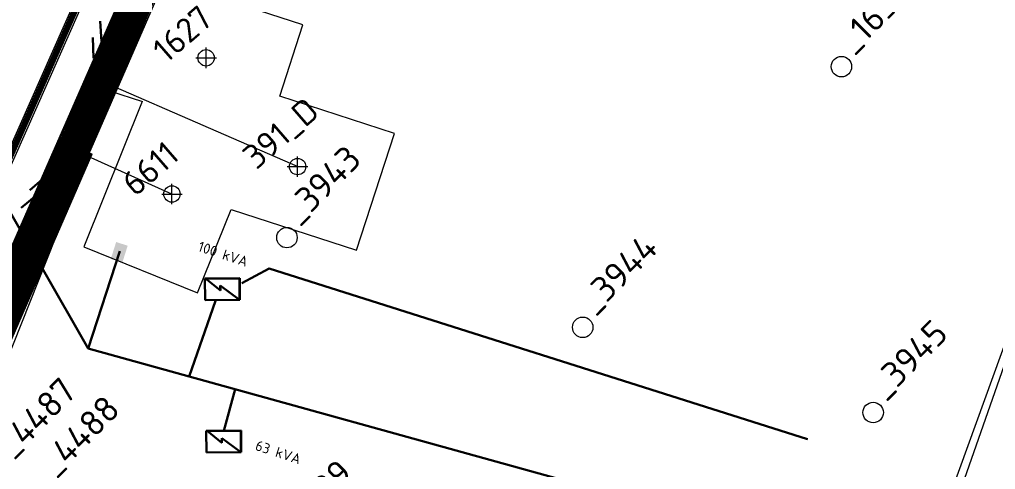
# Model space of a CAD drawing. Header units: millimetres. Extents: x 519 to 9564855, y -810 to 5021775.
# Drawn here: x 9533061.2 to 9533538.3, y 4999003.1 to 4999222.8 of the extents above; entities that cross this region are included whole.
import ezdxf

# ---------------------------------------------------------------- set-up
doc = ezdxf.new("R2010")
doc.units = ezdxf.units.MM
doc.header["$LTSCALE"] = 2
doc.header["$MEASUREMENT"] = 0
doc.header["$PDMODE"] = 2
doc.header["$PDSIZE"] = 5
for name, color, linetype in [('164 скв. на 2011 год (измененные)', 121, 'Continuous'), ('OilColl&Flowlines', 3, 'Continuous'), ('OLD WELLS(dr.bfr2000)', 24, 'Continuous'), ('ROAD_GROUND', 9, 'Continuous')]:
    doc.layers.add(name, color=color, linetype=linetype)
for name, color, linetype, lineweight in [('PPLINE_GAS', 4, 'GAS_LINE', 30), ('SteamInjInfrastructure', 25, 'Continuous', 100), ('Нефтепровод Fiberclass', 14, 'g5_122_n', 30), ('Скважины на 2022 год', 60, 'Continuous', 13), ('Скважины на 2023 год', 201, 'Continuous', 20), ('Электро', 1, 'Continuous', 30), ('Электроснаб', 1, 'Continuous', 18), ('Электроснабжене', 1, 'Continuous', 18)]:
    doc.layers.add(name, color=color, linetype=linetype, lineweight=lineweight)
doc.styles.add('92051501$0$STANDARD', font='simplex.shx')
doc.styles.add('Elect', font='isocpeur.ttf')
doc.styles.add('GeoApp', font='', dxfattribs={"height": 1})
doc.styles.get("Standard").update_dxf_attribs({"font": 'isocpeur.ttf', "width": 0.5})
doc.styles.get('GeoApp').set_extended_font_data('D431', italic=True)
doc.linetypes.add('g5_122_n', pattern='A,1,-1,1.5,-0.3,["Н",GeoApp,S=1,R=0,X=0,Y=-0.5],-1.5,1.5,-1,4,-1,4,-1,3', length=20.8)
doc.linetypes.add('GAS_LINE', pattern='A,0.5,-0.2,["G",92051501$0$STANDARD,S=0.1,R=0,X=-0.1,Y=-0.05],-0.05', length=0.75)
doc.linetypes.add('STM_LINE', pattern='A,0.5,-0.2,["S",92051501$0$STANDARD,S=0.1,R=0,X=-0.1,Y=-0.05],-0.05', length=0.75)

msp = doc.modelspace()

# ---------------------------------------------------------------- hatches: boundary and pattern name
at = {"layer": 'Электро'}
msp.add_hatch(color=256, dxfattribs=at).paths.add_polyline_path([(9533105.80713, 4999105.94256), (9533111.43925, 4999104.1468), (9533114.05722, 4999112.35765), (9533108.4251, 4999114.15342)])
msp.add_hatch(color=256, dxfattribs=at).paths.add_polyline_path([(9533105.80713, 4999105.94256), (9533111.43925, 4999104.1468), (9533114.05722, 4999112.35765), (9533108.4251, 4999114.15342)])
at = {"layer": 'Электро', "ltscale": 80}
msp.add_hatch(color=256, dxfattribs=at).paths.add_polyline_path([(9533105.80713, 4999105.94256), (9533111.43925, 4999104.1468), (9533114.05722, 4999112.35765), (9533108.4251, 4999114.15342)])
at = {"layer": 'Электроснаб', "linetype": 'ByBlock', "lineweight": 0}
msp.add_hatch(color=1, dxfattribs=at).paths.add_polyline_path([(9533105.80713, 4999105.94256), (9533111.43925, 4999104.1468), (9533114.05722, 4999112.35765), (9533108.4251, 4999114.15342)])
msp.add_hatch(color=1, dxfattribs=at).paths.add_polyline_path([(9533105.80713, 4999105.94256), (9533111.43925, 4999104.1468), (9533114.05722, 4999112.35765), (9533108.4251, 4999114.15342)])
at = {"layer": 'Электроснаб', "linetype": 'ByBlock', "lineweight": 0, "ltscale": 80}
msp.add_hatch(color=1, dxfattribs=at).paths.add_polyline_path([(9533105.80713, 4999105.94256), (9533111.43925, 4999104.1468), (9533114.05722, 4999112.35765), (9533108.4251, 4999114.15342)])
at = {"layer": 'Электроснабжене', "linetype": 'ByBlock', "lineweight": 0}
msp.add_hatch(color=1, dxfattribs=at).paths.add_polyline_path([(9533105.80713, 4999105.94256), (9533111.43925, 4999104.1468), (9533114.05722, 4999112.35765), (9533108.4251, 4999114.15342)])
msp.add_hatch(color=1, dxfattribs=at).paths.add_polyline_path([(9533105.80713, 4999105.94256), (9533111.43925, 4999104.1468), (9533114.05722, 4999112.35765), (9533108.4251, 4999114.15342)])
at = {"layer": 'Электроснабжене', "linetype": 'ByBlock', "lineweight": 0, "ltscale": 80}
msp.add_hatch(color=1, dxfattribs=at).paths.add_polyline_path([(9533105.80713, 4999105.94256), (9533111.43925, 4999104.1468), (9533114.05722, 4999112.35765), (9533108.4251, 4999114.15342)])

# ---------------------------------------------------------------- linework, layer by layer
at = {"layer": '164 скв. на 2011 год (измененные)', "color": 0, "linetype": 'ByBlock', "lineweight": 0, "elevation": 0.00005}
msp.add_lwpolyline([(9533121.18224, 4999182.72694), (9533121.18224, 4999182.72694), (9533092.53797, 4999111.87201), (9533148.16791, 4999089.32932), (9533164.59861, 4999130.04031)], dxfattribs=at)
at = {"layer": '164 скв. на 2011 год (измененные)', "color": 0, "linetype": 'ByBlock', "lineweight": 0}
msp.add_circle((9533135.7, 4999137.6), 4, dxfattribs=at)
msp.add_point((9533135.7, 4999137.6), dxfattribs=at)
at = {"layer": 'OilColl&Flowlines', "linetype": 'ByBlock', "lineweight": 0, "ltscale": 200}
for p, q in [((9533197.32645, 4999150.90857, 0), (9533104.5311, 4999191.21644)), ((9533135.7, 4999137.6), (9533089.7459, 4999158.14402))]:
    msp.add_line(p, q, dxfattribs=at)
at = {"layer": 'OilColl&Flowlines', "lineweight": 0}
for points in [[(9533000, 4999030.09132), (9533615.18224, 5000421.08812), (9534303.88294, 5001901.26817), (9534304.3202, 5002003.60385), (9532251.82783, 5009271.49641)], [(9533000, 4998957.39494), (9533338.537, 4999714.655), (9533512.837, 4999654.755), (9533515.237, 4999660.255), (9533521.037, 4999675.255)]]:
    msp.add_lwpolyline(points, dxfattribs=at)
at = {"layer": 'OLD WELLS(dr.bfr2000)', "lineweight": 0}
for centre in [(9533463, 4999199.8), (9533191.9, 4999116.3), (9533336.5, 4999072.5), (9533478.5, 4999030.9)]:
    msp.add_circle(centre, 5, dxfattribs=at)
at = {"layer": 'PPLINE_GAS', "lineweight": 0, "ltscale": 25}
msp.add_line((9533561.77422, 4999117.0199), (9533489.61515, 4998917.1775), dxfattribs=at)
at = {"layer": 'ROAD_GROUND', "lineweight": 0, "const_width": 3}
msp.add_lwpolyline([(9533000, 4999028.31959), (9533190.05766, 4999456.55627)], dxfattribs=at)
at = {"layer": 'ROAD_GROUND', "lineweight": 0}
for points in [[(9533000, 4999033.24986), (9533188.22961, 4999457.36759)], [(9533000, 4999023.38933), (9533191.92111, 4999455.82473)]]:
    msp.add_lwpolyline(points, dxfattribs=at)
at = {"layer": 'ROAD_GROUND', "lineweight": 0, "flags": 128}
for points in [[(9533203.63831, 4999449.76308), (9533081.534, 4999162.191)], [(9533215.24155, 4999432.64705), (9533094.876, 4999156.92)], [(9533081.77597, 4999162.76087), (9533000, 4998990.23906)], [(9533095.0715, 4999157.36784), (9533045.72865, 4999033.50374), (9533020.512, 4998978.95), (9533000, 4998935.54598)]]:
    msp.add_lwpolyline(points, dxfattribs=at)
for points, const_width in [([(9533207.90971, 4999435.84769), (9533087.54416, 4999160.12064)], 15), ([(9533088.78975, 4999160.79068), (9533033.48443, 4999033.6695), (9533005.93242, 4998975.63791), (9533000, 4998962.51279)], 18)]:
    msp.add_lwpolyline(points, dxfattribs=dict(at, const_width=const_width))
at = {"layer": 'SteamInjInfrastructure', "color": 6, "linetype": 'STM_LINE', "lineweight": 0, "ltscale": 15}
for p, q in [((9533565.11226, 4999118.53206, 0), (9533501.76066, 4998937.86438, 0)), ((9533565.14, 4999118.694), (9533501.795, 4998938.024))]:
    msp.add_line(p, q, dxfattribs=at)
at = {"layer": 'Нефтепровод Fiberclass', "ltscale": 2, "elevation": -26.0097}
msp.add_lwpolyline([(9532777.0023, 4998403.7692), (9532848.1063, 4998599.837), (9532866.1801, 4998628.1299), (9532882.2209, 4998695.2869), (9533029.7421, 4999025.9638), (9533039.479, 4999028.0106), (9533196.2113, 4999395.7517)], dxfattribs=at)
at = {"layer": 'Скважины на 2022 год', "color": 0, "lineweight": 0}
msp.add_lwpolyline([(9533164.59861, 4999130.04031), (9533225.88693, 4999110.12653), (9533244.42795, 4999167.18992), (9533188.39072, 4999185.39752)], dxfattribs=at)
at = {"layer": 'Скважины на 2022 год', "color": 0, "lineweight": 0, "ltscale": 50}
msp.add_circle((9533197.1, 4999151), 4, dxfattribs=at)
at = {"layer": 'Скважины на 2022 год', "color": 0, "lineweight": 0}
msp.add_point((9533197.1, 4999151), dxfattribs=at)
at = {"layer": 'Скважины на 2023 год', "color": 0, "linetype": 'ByBlock', "lineweight": 0}
msp.add_lwpolyline([(9533188.39072, 4999185.39752), (9533199.72795, 4999220.28992), (9533123.64343, 4999245.01128), (9533105.10241, 4999187.94789), (9533121.24007, 4999182.70817)], dxfattribs=at)
msp.add_circle((9533152.4, 4999204.1), 4, dxfattribs=at)
msp.add_point((9533152.4, 4999204.1), dxfattribs=at)
at = {"layer": 'Электро'}
for p, q in [((9533523.11914, 5000171.2866), (9533000.18214, 4998981.52538)), ((9533101.30127, 4999212.04037), (9533100.63803, 4999222.06751)), ((9533108.42882, 4999218.4848), (9533101.30127, 4999212.04037)), ((9533096.9476, 4999214.04247), (9533097.27625, 4999203.89142)), ((9533094.81258, 4999062.18854, 0), (9533011.66957, 4999206.69298, 0)), ((9533097.27625, 4999203.89142), (9533104.96752, 4999210.35439)), ((9533073.52814, 4999145.81048), (9533066.17145, 4999139.47143)), ((9533073.75728, 4999145.70511), (9533074.19138, 4999135.78334)), ((9533070.40142, 4999137.80399), (9533061.93555, 4999130.8639)), ((9533070.06684, 4999137.68007), (9533070.16636, 4999127.63439)), ((9533094.81258, 4999062.18854, 0), (9533110.26343, 4999109.74136, 0)), ((9533094.81258, 4999062.18854, 0), (9533110.26343, 4999109.74136, 0)), ((9533094.81258, 4999062.18854, 0), (9533110.26343, 4999109.74136, 0)), ((9533183.25884, 4999101.19451, -0.00006), (9533169.87042, 4999093.99062, -0.00006)), ((9533183.25884, 4999101.19451, 0), (9533446.35265, 4999017.87652, 0)), ((9533151.79284, 4999096.41152, 0), (9533168.84127, 4999096.51585, 0)), ((9533151.85754, 4999085.83916, 0), (9533151.79284, 4999096.41152, 0)), ((9533168.74401, 4999096.4174, 0), (9533152.14842, 4999096.31584, 0)), ((9533152.14842, 4999096.31584, 0), (9533159.36019, 4999090.4886, 0)), ((9533159.36019, 4999090.4886, 0), (9533159.34566, 4999092.86384, 0)), ((9533159.34566, 4999092.86384, 0), (9533168.67032, 4999085.97494, 0)), ((9533168.67032, 4999085.97494, 0), (9533168.74401, 4999096.4174, 0)), ((9533168.84127, 4999096.51585, 0), (9533168.90597, 4999085.9435, 0)), ((9533144.15046, 4999048.5332, 0), (9533157.02041, 4999085.46595, 0)), ((9533168.90597, 4999085.9435, 0), (9533151.85754, 4999085.83916, 0)), ((9533427.08544, 4998970.22475, 0), (9533094.81258, 4999062.18854, 0)), ((9533160.99742, 4999022.02164, 0), (9533166.61429, 4999042.31585, 0)), ((9533152.47321, 4999021.96947, 0), (9533169.52164, 4999022.07381, 0)), ((9533152.53791, 4999011.39712, 0), (9533152.47321, 4999021.96947, 0)), ((9533169.42438, 4999021.97536, 0), (9533152.82878, 4999021.87379, 0)), ((9533152.82878, 4999021.87379, 0), (9533160.04056, 4999016.04656, 0)), ((9533169.35069, 4999011.5329, 0), (9533169.42438, 4999021.97536, 0)), ((9533169.52164, 4999022.07381, 0), (9533169.58634, 4999011.50146, 0)), ((9533160.04056, 4999016.04656, 0), (9533160.02603, 4999018.42179, 0)), ((9533160.02603, 4999018.42179, 0), (9533169.35069, 4999011.5329, 0)), ((9533169.58634, 4999011.50146, 0), (9533152.53791, 4999011.39712, 0))]:
    msp.add_line(p, q, dxfattribs=at)
at = {"layer": 'Электроснаб', "color": 1, "linetype": 'ByBlock', "lineweight": 0}
for p, q in [((9533523.11914, 5000171.2866), (9533000.18214, 4998981.52538)), ((9533101.30127, 4999212.04037), (9533100.63803, 4999222.06751)), ((9533108.42882, 4999218.4848), (9533101.30127, 4999212.04037)), ((9533096.9476, 4999214.04247), (9533097.27625, 4999203.89142)), ((9533094.81258, 4999062.18854, 0), (9533011.66957, 4999206.69298, 0)), ((9533097.27625, 4999203.89142), (9533104.96752, 4999210.35439)), ((9533073.52814, 4999145.81048), (9533066.17145, 4999139.47143)), ((9533073.75728, 4999145.70511), (9533074.19138, 4999135.78334)), ((9533070.40142, 4999137.80399), (9533061.93555, 4999130.8639)), ((9533070.06684, 4999137.68007), (9533070.16636, 4999127.63439)), ((9533094.81258, 4999062.18854, 0), (9533110.26343, 4999109.74136, 0)), ((9533094.81258, 4999062.18854, 0), (9533110.26343, 4999109.74136, 0)), ((9533094.81258, 4999062.18854, 0), (9533110.26343, 4999109.74136, 0)), ((9533183.25884, 4999101.19451, -0.00006), (9533169.87042, 4999093.99062, -0.00006)), ((9533183.25884, 4999101.19451, 0), (9533446.35265, 4999017.87652, 0)), ((9533151.79284, 4999096.41152, 0), (9533168.84127, 4999096.51585, 0)), ((9533151.85754, 4999085.83916, 0), (9533151.79284, 4999096.41152, 0)), ((9533168.74401, 4999096.4174, 0), (9533152.14842, 4999096.31584, 0)), ((9533152.14842, 4999096.31584, 0), (9533159.36019, 4999090.4886, 0)), ((9533159.36019, 4999090.4886, 0), (9533159.34566, 4999092.86384, 0)), ((9533159.34566, 4999092.86384, 0), (9533168.67032, 4999085.97494, 0)), ((9533168.67032, 4999085.97494, 0), (9533168.74401, 4999096.4174, 0)), ((9533168.84127, 4999096.51585, 0), (9533168.90597, 4999085.9435, 0)), ((9533144.15046, 4999048.5332, 0), (9533157.02041, 4999085.46595, 0)), ((9533168.90597, 4999085.9435, 0), (9533151.85754, 4999085.83916, 0)), ((9533427.08544, 4998970.22475, 0), (9533094.81258, 4999062.18854, 0)), ((9533160.99742, 4999022.02164, 0), (9533166.61429, 4999042.31585, 0)), ((9533152.47321, 4999021.96947, 0), (9533169.52164, 4999022.07381, 0)), ((9533152.53791, 4999011.39712, 0), (9533152.47321, 4999021.96947, 0)), ((9533169.42438, 4999021.97536, 0), (9533152.82878, 4999021.87379, 0)), ((9533152.82878, 4999021.87379, 0), (9533160.04056, 4999016.04656, 0)), ((9533169.35069, 4999011.5329, 0), (9533169.42438, 4999021.97536, 0)), ((9533169.52164, 4999022.07381, 0), (9533169.58634, 4999011.50146, 0)), ((9533160.04056, 4999016.04656, 0), (9533160.02603, 4999018.42179, 0)), ((9533160.02603, 4999018.42179, 0), (9533169.35069, 4999011.5329, 0)), ((9533169.58634, 4999011.50146, 0), (9533152.53791, 4999011.39712, 0))]:
    msp.add_line(p, q, dxfattribs=at)
at = {"layer": 'Электроснабжене', "color": 1, "linetype": 'ByBlock', "lineweight": 0}
for p, q in [((9533523.11914, 5000171.2866), (9533000.18214, 4998981.52538)), ((9533101.30127, 4999212.04037), (9533100.63803, 4999222.06751)), ((9533108.42882, 4999218.4848), (9533101.30127, 4999212.04037)), ((9533096.9476, 4999214.04247), (9533097.27625, 4999203.89142)), ((9533094.81258, 4999062.18854, 0), (9533011.66957, 4999206.69298, 0)), ((9533097.27625, 4999203.89142), (9533104.96752, 4999210.35439)), ((9533073.52814, 4999145.81048), (9533066.17145, 4999139.47143)), ((9533073.75728, 4999145.70511), (9533074.19138, 4999135.78334)), ((9533070.40142, 4999137.80399), (9533061.93555, 4999130.8639)), ((9533070.06684, 4999137.68007), (9533070.16636, 4999127.63439)), ((9533094.81258, 4999062.18854, 0), (9533110.26343, 4999109.74136, 0)), ((9533094.81258, 4999062.18854, 0), (9533110.26343, 4999109.74136, 0)), ((9533094.81258, 4999062.18854, 0), (9533110.26343, 4999109.74136, 0)), ((9533183.25884, 4999101.19451, -0.00006), (9533169.87042, 4999093.99062, -0.00006)), ((9533183.25884, 4999101.19451, 0), (9533446.35265, 4999017.87652, 0)), ((9533151.79284, 4999096.41152, 0), (9533168.84127, 4999096.51585, 0)), ((9533151.85754, 4999085.83916, 0), (9533151.79284, 4999096.41152, 0)), ((9533168.74401, 4999096.4174, 0), (9533152.14842, 4999096.31584, 0)), ((9533152.14842, 4999096.31584, 0), (9533159.36019, 4999090.4886, 0)), ((9533159.36019, 4999090.4886, 0), (9533159.34566, 4999092.86384, 0)), ((9533159.34566, 4999092.86384, 0), (9533168.67032, 4999085.97494, 0)), ((9533168.67032, 4999085.97494, 0), (9533168.74401, 4999096.4174, 0)), ((9533168.84127, 4999096.51585, 0), (9533168.90597, 4999085.9435, 0)), ((9533144.15046, 4999048.5332, 0), (9533157.02041, 4999085.46595, 0)), ((9533168.90597, 4999085.9435, 0), (9533151.85754, 4999085.83916, 0)), ((9533427.08544, 4998970.22475, 0), (9533094.81258, 4999062.18854, 0)), ((9533160.99742, 4999022.02164, 0), (9533166.61429, 4999042.31585, 0)), ((9533152.47321, 4999021.96947, 0), (9533169.52164, 4999022.07381, 0)), ((9533152.53791, 4999011.39712, 0), (9533152.47321, 4999021.96947, 0)), ((9533169.42438, 4999021.97536, 0), (9533152.82878, 4999021.87379, 0)), ((9533152.82878, 4999021.87379, 0), (9533160.04056, 4999016.04656, 0)), ((9533169.35069, 4999011.5329, 0), (9533169.42438, 4999021.97536, 0)), ((9533169.52164, 4999022.07381, 0), (9533169.58634, 4999011.50146, 0)), ((9533160.04056, 4999016.04656, 0), (9533160.02603, 4999018.42179, 0)), ((9533160.02603, 4999018.42179, 0), (9533169.35069, 4999011.5329, 0)), ((9533169.58634, 4999011.50146, 0), (9533152.53791, 4999011.39712, 0))]:
    msp.add_line(p, q, dxfattribs=at)

# ---------------------------------------------------------------- texts
at = {"layer": '164 скв. на 2011 год (измененные)', "color": 0, "linetype": 'ByBlock', "lineweight": 0, "style": 'Elect'}
msp.add_text('6611', height=12, rotation=41, dxfattribs=at).set_placement((9533117.82265, 4999135.85902))
at = {"layer": 'OLD WELLS(dr.bfr2000)', "lineweight": 0, "style": 'Elect'}
for s, p in [(' _1630', (9533463, 4999199.8)), (' _3943', (9533191.9, 4999116.3)), (' _3944', (9533336.5, 4999072.5)), (' _3945', (9533478.5, 4999030.9)), (' _4487', (9533052.1, 4999002.4)), (' _4488', (9533072.9, 4998993.2)), (' _4489', (9533187, 4998962))]:
    msp.add_text(s, height=12.5, rotation=44.9999999, dxfattribs=at).set_placement(p)
at = {"layer": 'Скважины на 2022 год', "color": 0, "lineweight": 0, "style": 'Elect'}
msp.add_text('391_D', height=12, rotation=41, dxfattribs=at).set_placement((9533176.99915, 4999149.08712))
at = {"layer": 'Скважины на 2023 год', "color": 0, "linetype": 'ByBlock', "lineweight": 0, "style": 'Elect'}
msp.add_text('1627', height=12, rotation=41, dxfattribs=at).set_placement((9533132.95167, 4999201.01355))
at = {"layer": 'Электро'}
for s, p in [('100 kVA', (9533147.9767, 4999109.88325, -0.00006)), ('63 kVA', (9533175.97908, 4999012.73591, -0.00006))]:
    msp.add_text(s, height=5, rotation=341.691556, dxfattribs=at).set_placement(p)
at = {"layer": 'Электроснаб', "color": 1, "linetype": 'ByBlock', "lineweight": 0}
for s, p in [('100 kVA', (9533147.9767, 4999109.88325, -0.00006)), ('63 kVA', (9533175.97908, 4999012.73591, -0.00006))]:
    msp.add_text(s, height=5, rotation=341.691556, dxfattribs=at).set_placement(p)
at = {"layer": 'Электроснабжене', "color": 1, "linetype": 'ByBlock', "lineweight": 0}
for s, p in [('100 kVA', (9533147.9767, 4999109.88325, -0.00006)), ('63 kVA', (9533175.97908, 4999012.73591, -0.00006))]:
    msp.add_text(s, height=5, rotation=341.691556, dxfattribs=at).set_placement(p)

doc.saveas('drawing.dxf')
